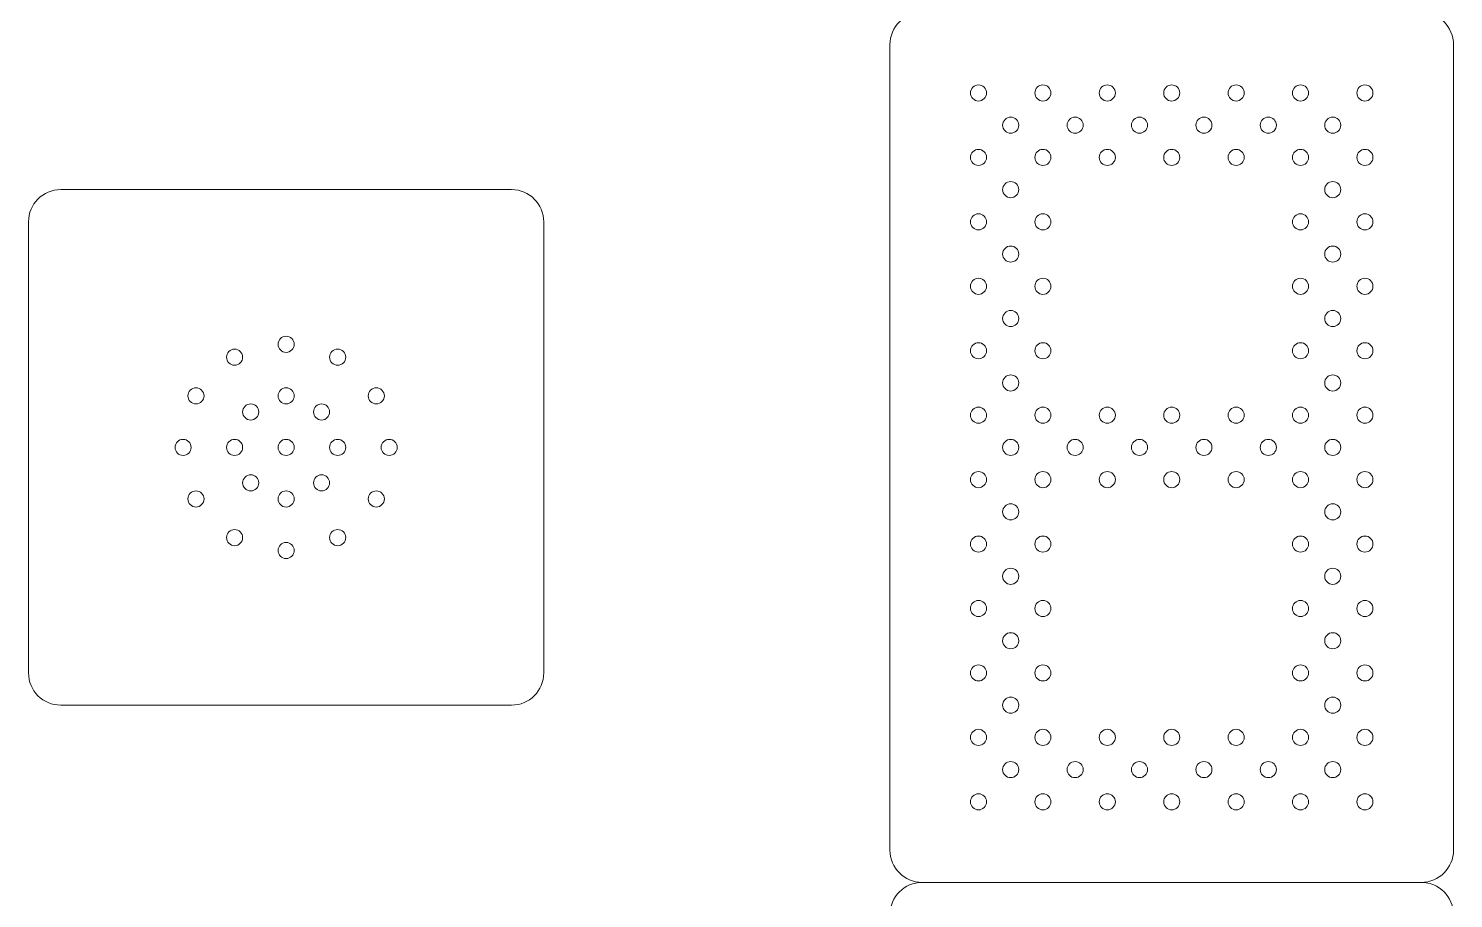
# Model space of a CAD drawing. Header units: inches. Extents: x 300 to 400, y -177 to 73.
# Drawn here: x 354.68 to 376.81, y -95.52 to -82.02 of the extents above; entities that cross this region are included whole.
import ezdxf

# ---------------------------------------------------------------- set-up
doc = ezdxf.new("R2010")
doc.units = ezdxf.units.IN
doc.header["$MEASUREMENT"] = 0
doc.layers.add('ScoreBone', color=5, linetype='Continuous')

msp = doc.modelspace()

# ---------------------------------------------------------------- linework, layer by layer
at = {"layer": 'ScoreBone', "lineweight": 5}
for points in [[(368.057, -82.268), (368.057, -81.992), (368.281, -81.768), (368.557, -81.768)], [(376.307, -81.768), (376.582, -81.768), (376.807, -81.992), (376.807, -82.268)], [(368.057, -94.768), (368.057, -94.768), (368.057, -82.268), (368.057, -82.268)], [(376.807, -82.268), (376.807, -82.268), (376.807, -94.768), (376.807, -94.768)], [(354.682, -85.018), (354.682, -84.742), (354.905, -84.518), (355.182, -84.518)], [(355.182, -84.518), (355.182, -84.518), (362.182, -84.518), (362.182, -84.518)], [(362.182, -84.518), (362.458, -84.518), (362.682, -84.742), (362.682, -85.018)], [(354.682, -92.018), (354.682, -92.018), (354.682, -85.018), (354.682, -85.018)], [(362.682, -85.018), (362.682, -85.018), (362.682, -92.018), (362.682, -92.018)], [(355.182, -92.518), (354.905, -92.518), (354.682, -92.295), (354.682, -92.018)], [(362.682, -92.018), (362.682, -92.295), (362.458, -92.518), (362.182, -92.518)], [(362.182, -92.518), (362.182, -92.518), (355.182, -92.518), (355.182, -92.518)], [(368.557, -95.268), (368.281, -95.268), (368.057, -95.044), (368.057, -94.768)], [(376.807, -94.768), (376.807, -95.044), (376.582, -95.268), (376.307, -95.268)], [(368.057, -95.768), (368.057, -95.492), (368.282, -95.268), (368.557, -95.268)], [(376.307, -95.268), (376.307, -95.268), (368.557, -95.268), (368.557, -95.268)], [(368.557, -95.268), (368.557, -95.268), (376.307, -95.268), (376.307, -95.268)], [(376.307, -95.268), (376.582, -95.268), (376.807, -95.492), (376.807, -95.768)]]:
    msp.add_open_spline(points, degree=3, dxfattribs=at)
for points in [[(369.557, -83.018), (369.557, -83.087), (369.5, -83.143), (369.432, -83.143), (369.363, -83.143), (369.307, -83.087), (369.307, -83.018), (369.307, -82.949), (369.363, -82.893), (369.432, -82.893), (369.5, -82.893), (369.557, -82.949), (369.557, -83.018)], [(370.557, -83.018), (370.557, -83.087), (370.5, -83.143), (370.432, -83.143), (370.363, -83.143), (370.307, -83.087), (370.307, -83.018), (370.307, -82.949), (370.363, -82.893), (370.432, -82.893), (370.5, -82.893), (370.557, -82.949), (370.557, -83.018)], [(371.557, -83.018), (371.557, -83.087), (371.5, -83.143), (371.432, -83.143), (371.363, -83.143), (371.307, -83.087), (371.307, -83.018), (371.307, -82.949), (371.363, -82.893), (371.432, -82.893), (371.5, -82.893), (371.557, -82.949), (371.557, -83.018)], [(372.557, -83.018), (372.557, -83.087), (372.5, -83.143), (372.432, -83.143), (372.363, -83.143), (372.307, -83.087), (372.307, -83.018), (372.307, -82.949), (372.363, -82.893), (372.432, -82.893), (372.5, -82.893), (372.557, -82.949), (372.557, -83.018)], [(373.557, -83.018), (373.557, -83.087), (373.5, -83.143), (373.432, -83.143), (373.363, -83.143), (373.307, -83.087), (373.307, -83.018), (373.307, -82.949), (373.363, -82.893), (373.432, -82.893), (373.5, -82.893), (373.557, -82.949), (373.557, -83.018)], [(374.557, -83.018), (374.557, -83.087), (374.5, -83.143), (374.432, -83.143), (374.363, -83.143), (374.307, -83.087), (374.307, -83.018), (374.307, -82.949), (374.363, -82.893), (374.432, -82.893), (374.5, -82.893), (374.557, -82.949), (374.557, -83.018)], [(375.557, -83.018), (375.557, -83.087), (375.5, -83.143), (375.432, -83.143), (375.363, -83.143), (375.307, -83.087), (375.307, -83.018), (375.307, -82.949), (375.363, -82.893), (375.432, -82.893), (375.5, -82.893), (375.557, -82.949), (375.557, -83.018)], [(370.057, -83.518), (370.057, -83.587), (370, -83.643), (369.932, -83.643), (369.863, -83.643), (369.807, -83.587), (369.807, -83.518), (369.807, -83.449), (369.863, -83.393), (369.932, -83.393), (370, -83.393), (370.057, -83.449), (370.057, -83.518)], [(371.057, -83.518), (371.057, -83.587), (371, -83.643), (370.932, -83.643), (370.863, -83.643), (370.807, -83.587), (370.807, -83.518), (370.807, -83.449), (370.863, -83.393), (370.932, -83.393), (371, -83.393), (371.057, -83.449), (371.057, -83.518)], [(372.057, -83.518), (372.057, -83.587), (372, -83.643), (371.932, -83.643), (371.863, -83.643), (371.807, -83.587), (371.807, -83.518), (371.807, -83.449), (371.863, -83.393), (371.932, -83.393), (372, -83.393), (372.057, -83.449), (372.057, -83.518)], [(373.057, -83.518), (373.057, -83.587), (373, -83.643), (372.932, -83.643), (372.863, -83.643), (372.807, -83.587), (372.807, -83.518), (372.807, -83.449), (372.863, -83.393), (372.932, -83.393), (373, -83.393), (373.057, -83.449), (373.057, -83.518)], [(374.057, -83.518), (374.057, -83.587), (374, -83.643), (373.932, -83.643), (373.863, -83.643), (373.807, -83.587), (373.807, -83.518), (373.807, -83.449), (373.863, -83.393), (373.932, -83.393), (374, -83.393), (374.057, -83.449), (374.057, -83.518)], [(375.057, -83.518), (375.057, -83.587), (375, -83.643), (374.932, -83.643), (374.863, -83.643), (374.807, -83.587), (374.807, -83.518), (374.807, -83.449), (374.863, -83.393), (374.932, -83.393), (375, -83.393), (375.057, -83.449), (375.057, -83.518)], [(369.557, -84.018), (369.557, -84.087), (369.5, -84.143), (369.432, -84.143), (369.363, -84.143), (369.307, -84.087), (369.307, -84.018), (369.307, -83.949), (369.363, -83.893), (369.432, -83.893), (369.5, -83.893), (369.557, -83.949), (369.557, -84.018)], [(370.557, -84.018), (370.557, -84.087), (370.5, -84.143), (370.432, -84.143), (370.363, -84.143), (370.307, -84.087), (370.307, -84.018), (370.307, -83.949), (370.363, -83.893), (370.432, -83.893), (370.5, -83.893), (370.557, -83.949), (370.557, -84.018)], [(371.557, -84.018), (371.557, -84.087), (371.5, -84.143), (371.432, -84.143), (371.363, -84.143), (371.307, -84.087), (371.307, -84.018), (371.307, -83.949), (371.363, -83.893), (371.432, -83.893), (371.5, -83.893), (371.557, -83.949), (371.557, -84.018)], [(372.557, -84.018), (372.557, -84.087), (372.5, -84.143), (372.432, -84.143), (372.363, -84.143), (372.307, -84.087), (372.307, -84.018), (372.307, -83.949), (372.363, -83.893), (372.432, -83.893), (372.5, -83.893), (372.557, -83.949), (372.557, -84.018)], [(373.557, -84.018), (373.557, -84.087), (373.5, -84.143), (373.432, -84.143), (373.363, -84.143), (373.307, -84.087), (373.307, -84.018), (373.307, -83.949), (373.363, -83.893), (373.432, -83.893), (373.5, -83.893), (373.557, -83.949), (373.557, -84.018)], [(374.557, -84.018), (374.557, -84.087), (374.5, -84.143), (374.432, -84.143), (374.363, -84.143), (374.307, -84.087), (374.307, -84.018), (374.307, -83.949), (374.363, -83.893), (374.432, -83.893), (374.5, -83.893), (374.557, -83.949), (374.557, -84.018)], [(375.557, -84.018), (375.557, -84.087), (375.5, -84.143), (375.432, -84.143), (375.363, -84.143), (375.307, -84.087), (375.307, -84.018), (375.307, -83.949), (375.363, -83.893), (375.432, -83.893), (375.5, -83.893), (375.557, -83.949), (375.557, -84.018)], [(370.057, -84.518), (370.057, -84.587), (370, -84.643), (369.932, -84.643), (369.863, -84.643), (369.807, -84.587), (369.807, -84.518), (369.807, -84.449), (369.863, -84.393), (369.932, -84.393), (370, -84.393), (370.057, -84.449), (370.057, -84.518)], [(375.057, -84.518), (375.057, -84.587), (375, -84.643), (374.932, -84.643), (374.863, -84.643), (374.807, -84.587), (374.807, -84.518), (374.807, -84.449), (374.863, -84.393), (374.932, -84.393), (375, -84.393), (375.057, -84.449), (375.057, -84.518)], [(369.557, -85.018), (369.557, -85.087), (369.5, -85.143), (369.432, -85.143), (369.363, -85.143), (369.307, -85.087), (369.307, -85.018), (369.307, -84.949), (369.363, -84.893), (369.432, -84.893), (369.5, -84.893), (369.557, -84.949), (369.557, -85.018)], [(370.557, -85.018), (370.557, -85.087), (370.5, -85.143), (370.432, -85.143), (370.363, -85.143), (370.307, -85.087), (370.307, -85.018), (370.307, -84.949), (370.363, -84.893), (370.432, -84.893), (370.5, -84.893), (370.557, -84.949), (370.557, -85.018)], [(374.557, -85.018), (374.557, -85.087), (374.5, -85.143), (374.432, -85.143), (374.363, -85.143), (374.307, -85.087), (374.307, -85.018), (374.307, -84.949), (374.363, -84.893), (374.432, -84.893), (374.5, -84.893), (374.557, -84.949), (374.557, -85.018)], [(375.557, -85.018), (375.557, -85.087), (375.5, -85.143), (375.432, -85.143), (375.363, -85.143), (375.307, -85.087), (375.307, -85.018), (375.307, -84.949), (375.363, -84.893), (375.432, -84.893), (375.5, -84.893), (375.557, -84.949), (375.557, -85.018)], [(370.057, -85.518), (370.057, -85.587), (370, -85.643), (369.932, -85.643), (369.863, -85.643), (369.807, -85.587), (369.807, -85.518), (369.807, -85.449), (369.863, -85.393), (369.932, -85.393), (370, -85.393), (370.057, -85.449), (370.057, -85.518)], [(375.057, -85.518), (375.057, -85.587), (375, -85.643), (374.932, -85.643), (374.863, -85.643), (374.807, -85.587), (374.807, -85.518), (374.807, -85.449), (374.863, -85.393), (374.932, -85.393), (375, -85.393), (375.057, -85.449), (375.057, -85.518)], [(369.557, -86.018), (369.557, -86.087), (369.5, -86.143), (369.432, -86.143), (369.363, -86.143), (369.307, -86.087), (369.307, -86.018), (369.307, -85.949), (369.363, -85.893), (369.432, -85.893), (369.5, -85.893), (369.557, -85.949), (369.557, -86.018)], [(370.557, -86.018), (370.557, -86.087), (370.5, -86.143), (370.432, -86.143), (370.363, -86.143), (370.307, -86.087), (370.307, -86.018), (370.307, -85.949), (370.363, -85.893), (370.432, -85.893), (370.5, -85.893), (370.557, -85.949), (370.557, -86.018)], [(374.557, -86.018), (374.557, -86.087), (374.5, -86.143), (374.432, -86.143), (374.363, -86.143), (374.307, -86.087), (374.307, -86.018), (374.307, -85.949), (374.363, -85.893), (374.432, -85.893), (374.5, -85.893), (374.557, -85.949), (374.557, -86.018)], [(375.557, -86.018), (375.557, -86.087), (375.5, -86.143), (375.432, -86.143), (375.363, -86.143), (375.307, -86.087), (375.307, -86.018), (375.307, -85.949), (375.363, -85.893), (375.432, -85.893), (375.5, -85.893), (375.557, -85.949), (375.557, -86.018)], [(370.057, -86.518), (370.057, -86.587), (370, -86.643), (369.932, -86.643), (369.863, -86.643), (369.807, -86.587), (369.807, -86.518), (369.807, -86.449), (369.863, -86.393), (369.932, -86.393), (370, -86.393), (370.057, -86.449), (370.057, -86.518)], [(375.057, -86.518), (375.057, -86.587), (375, -86.643), (374.932, -86.643), (374.863, -86.643), (374.807, -86.587), (374.807, -86.518), (374.807, -86.449), (374.863, -86.393), (374.932, -86.393), (375, -86.393), (375.057, -86.449), (375.057, -86.518)], [(358.807, -86.918), (358.807, -86.987), (358.751, -87.043), (358.682, -87.043), (358.612, -87.043), (358.557, -86.987), (358.557, -86.918), (358.557, -86.849), (358.612, -86.793), (358.682, -86.793), (358.751, -86.793), (358.807, -86.849), (358.807, -86.918)], [(369.557, -87.018), (369.557, -87.087), (369.5, -87.143), (369.432, -87.143), (369.363, -87.143), (369.307, -87.087), (369.307, -87.018), (369.307, -86.949), (369.363, -86.893), (369.432, -86.893), (369.5, -86.893), (369.557, -86.949), (369.557, -87.018)], [(370.557, -87.018), (370.557, -87.087), (370.5, -87.143), (370.432, -87.143), (370.363, -87.143), (370.307, -87.087), (370.307, -87.018), (370.307, -86.949), (370.363, -86.893), (370.432, -86.893), (370.5, -86.893), (370.557, -86.949), (370.557, -87.018)], [(374.557, -87.018), (374.557, -87.087), (374.5, -87.143), (374.432, -87.143), (374.363, -87.143), (374.307, -87.087), (374.307, -87.018), (374.307, -86.949), (374.363, -86.893), (374.432, -86.893), (374.5, -86.893), (374.557, -86.949), (374.557, -87.018)], [(375.557, -87.018), (375.557, -87.087), (375.5, -87.143), (375.432, -87.143), (375.363, -87.143), (375.307, -87.087), (375.307, -87.018), (375.307, -86.949), (375.363, -86.893), (375.432, -86.893), (375.5, -86.893), (375.557, -86.949), (375.557, -87.018)], [(358.007, -87.118), (358.007, -87.187), (357.951, -87.243), (357.882, -87.243), (357.813, -87.243), (357.757, -87.187), (357.757, -87.118), (357.757, -87.049), (357.813, -86.993), (357.882, -86.993), (357.951, -86.993), (358.007, -87.049), (358.007, -87.118)], [(359.607, -87.118), (359.607, -87.187), (359.551, -87.243), (359.482, -87.243), (359.413, -87.243), (359.357, -87.187), (359.357, -87.118), (359.357, -87.049), (359.413, -86.993), (359.482, -86.993), (359.551, -86.993), (359.607, -87.049), (359.607, -87.118)], [(370.057, -87.518), (370.057, -87.587), (370, -87.643), (369.932, -87.643), (369.863, -87.643), (369.807, -87.587), (369.807, -87.518), (369.807, -87.449), (369.863, -87.393), (369.932, -87.393), (370, -87.393), (370.057, -87.449), (370.057, -87.518)], [(375.057, -87.518), (375.057, -87.587), (375, -87.643), (374.932, -87.643), (374.863, -87.643), (374.807, -87.587), (374.807, -87.518), (374.807, -87.449), (374.863, -87.393), (374.932, -87.393), (375, -87.393), (375.057, -87.449), (375.057, -87.518)], [(357.407, -87.718), (357.407, -87.787), (357.351, -87.843), (357.282, -87.843), (357.213, -87.843), (357.157, -87.787), (357.157, -87.718), (357.157, -87.649), (357.213, -87.593), (357.282, -87.593), (357.351, -87.593), (357.407, -87.649), (357.407, -87.718)], [(358.807, -87.718), (358.807, -87.787), (358.751, -87.843), (358.682, -87.843), (358.612, -87.843), (358.557, -87.787), (358.557, -87.718), (358.557, -87.649), (358.612, -87.593), (358.682, -87.593), (358.751, -87.593), (358.807, -87.649), (358.807, -87.718)], [(360.207, -87.718), (360.207, -87.787), (360.151, -87.843), (360.082, -87.843), (360.013, -87.843), (359.957, -87.787), (359.957, -87.718), (359.957, -87.649), (360.013, -87.593), (360.082, -87.593), (360.151, -87.593), (360.207, -87.649), (360.207, -87.718)], [(358.257, -87.968), (358.257, -88.037), (358.201, -88.093), (358.132, -88.093), (358.063, -88.093), (358.007, -88.037), (358.007, -87.968), (358.007, -87.899), (358.063, -87.843), (358.132, -87.843), (358.201, -87.843), (358.257, -87.899), (358.257, -87.968)], [(359.357, -87.968), (359.357, -88.037), (359.301, -88.093), (359.232, -88.093), (359.163, -88.093), (359.107, -88.037), (359.107, -87.968), (359.107, -87.899), (359.163, -87.843), (359.232, -87.843), (359.301, -87.843), (359.357, -87.899), (359.357, -87.968)], [(369.557, -88.018), (369.557, -88.087), (369.5, -88.143), (369.432, -88.143), (369.363, -88.143), (369.307, -88.087), (369.307, -88.018), (369.307, -87.949), (369.363, -87.893), (369.432, -87.893), (369.5, -87.893), (369.557, -87.949), (369.557, -88.018)], [(370.557, -88.018), (370.557, -88.087), (370.5, -88.143), (370.432, -88.143), (370.363, -88.143), (370.307, -88.087), (370.307, -88.018), (370.307, -87.949), (370.363, -87.893), (370.432, -87.893), (370.5, -87.893), (370.557, -87.949), (370.557, -88.018)], [(371.557, -88.018), (371.557, -88.087), (371.5, -88.143), (371.432, -88.143), (371.363, -88.143), (371.307, -88.087), (371.307, -88.018), (371.307, -87.949), (371.363, -87.893), (371.432, -87.893), (371.5, -87.893), (371.557, -87.949), (371.557, -88.018)], [(372.557, -88.018), (372.557, -88.087), (372.5, -88.143), (372.432, -88.143), (372.363, -88.143), (372.307, -88.087), (372.307, -88.018), (372.307, -87.949), (372.363, -87.893), (372.432, -87.893), (372.5, -87.893), (372.557, -87.949), (372.557, -88.018)], [(373.557, -88.018), (373.557, -88.087), (373.5, -88.143), (373.432, -88.143), (373.363, -88.143), (373.307, -88.087), (373.307, -88.018), (373.307, -87.949), (373.363, -87.893), (373.432, -87.893), (373.5, -87.893), (373.557, -87.949), (373.557, -88.018)], [(374.557, -88.018), (374.557, -88.087), (374.5, -88.143), (374.432, -88.143), (374.363, -88.143), (374.307, -88.087), (374.307, -88.018), (374.307, -87.949), (374.363, -87.893), (374.432, -87.893), (374.5, -87.893), (374.557, -87.949), (374.557, -88.018)], [(375.557, -88.018), (375.557, -88.087), (375.5, -88.143), (375.432, -88.143), (375.363, -88.143), (375.307, -88.087), (375.307, -88.018), (375.307, -87.949), (375.363, -87.893), (375.432, -87.893), (375.5, -87.893), (375.557, -87.949), (375.557, -88.018)], [(357.207, -88.518), (357.207, -88.588), (357.151, -88.643), (357.082, -88.643), (357.013, -88.643), (356.957, -88.588), (356.957, -88.518), (356.957, -88.449), (357.013, -88.393), (357.082, -88.393), (357.151, -88.393), (357.207, -88.449), (357.207, -88.518)], [(358.007, -88.518), (358.007, -88.588), (357.951, -88.643), (357.882, -88.643), (357.813, -88.643), (357.757, -88.588), (357.757, -88.518), (357.757, -88.449), (357.813, -88.393), (357.882, -88.393), (357.951, -88.393), (358.007, -88.449), (358.007, -88.518)], [(358.807, -88.518), (358.807, -88.588), (358.751, -88.643), (358.682, -88.643), (358.612, -88.643), (358.557, -88.588), (358.557, -88.518), (358.557, -88.449), (358.612, -88.393), (358.682, -88.393), (358.751, -88.393), (358.807, -88.449), (358.807, -88.518)], [(359.607, -88.518), (359.607, -88.588), (359.551, -88.643), (359.482, -88.643), (359.413, -88.643), (359.357, -88.588), (359.357, -88.518), (359.357, -88.449), (359.413, -88.393), (359.482, -88.393), (359.551, -88.393), (359.607, -88.449), (359.607, -88.518)], [(360.407, -88.518), (360.407, -88.588), (360.351, -88.643), (360.282, -88.643), (360.213, -88.643), (360.157, -88.588), (360.157, -88.518), (360.157, -88.449), (360.213, -88.393), (360.282, -88.393), (360.351, -88.393), (360.407, -88.449), (360.407, -88.518)], [(370.057, -88.518), (370.057, -88.587), (370, -88.643), (369.932, -88.643), (369.863, -88.643), (369.807, -88.587), (369.807, -88.518), (369.807, -88.449), (369.863, -88.393), (369.932, -88.393), (370, -88.393), (370.057, -88.449), (370.057, -88.518)], [(371.057, -88.518), (371.057, -88.587), (371, -88.643), (370.932, -88.643), (370.863, -88.643), (370.807, -88.587), (370.807, -88.518), (370.807, -88.449), (370.863, -88.393), (370.932, -88.393), (371, -88.393), (371.057, -88.449), (371.057, -88.518)], [(372.057, -88.518), (372.057, -88.587), (372, -88.643), (371.932, -88.643), (371.863, -88.643), (371.807, -88.587), (371.807, -88.518), (371.807, -88.449), (371.863, -88.393), (371.932, -88.393), (372, -88.393), (372.057, -88.449), (372.057, -88.518)], [(373.057, -88.518), (373.057, -88.587), (373, -88.643), (372.932, -88.643), (372.863, -88.643), (372.807, -88.587), (372.807, -88.518), (372.807, -88.449), (372.863, -88.393), (372.932, -88.393), (373, -88.393), (373.057, -88.449), (373.057, -88.518)], [(374.057, -88.518), (374.057, -88.587), (374, -88.643), (373.932, -88.643), (373.863, -88.643), (373.807, -88.587), (373.807, -88.518), (373.807, -88.449), (373.863, -88.393), (373.932, -88.393), (374, -88.393), (374.057, -88.449), (374.057, -88.518)], [(375.057, -88.518), (375.057, -88.587), (375, -88.643), (374.932, -88.643), (374.863, -88.643), (374.807, -88.587), (374.807, -88.518), (374.807, -88.449), (374.863, -88.393), (374.932, -88.393), (375, -88.393), (375.057, -88.449), (375.057, -88.518)], [(369.557, -89.018), (369.557, -89.087), (369.5, -89.143), (369.432, -89.143), (369.363, -89.143), (369.307, -89.087), (369.307, -89.018), (369.307, -88.949), (369.363, -88.893), (369.432, -88.893), (369.5, -88.893), (369.557, -88.949), (369.557, -89.018)], [(370.557, -89.018), (370.557, -89.087), (370.5, -89.143), (370.432, -89.143), (370.363, -89.143), (370.307, -89.087), (370.307, -89.018), (370.307, -88.949), (370.363, -88.893), (370.432, -88.893), (370.5, -88.893), (370.557, -88.949), (370.557, -89.018)], [(371.557, -89.018), (371.557, -89.087), (371.5, -89.143), (371.432, -89.143), (371.363, -89.143), (371.307, -89.087), (371.307, -89.018), (371.307, -88.949), (371.363, -88.893), (371.432, -88.893), (371.5, -88.893), (371.557, -88.949), (371.557, -89.018)], [(372.557, -89.018), (372.557, -89.087), (372.5, -89.143), (372.432, -89.143), (372.363, -89.143), (372.307, -89.087), (372.307, -89.018), (372.307, -88.949), (372.363, -88.893), (372.432, -88.893), (372.5, -88.893), (372.557, -88.949), (372.557, -89.018)], [(373.557, -89.018), (373.557, -89.087), (373.5, -89.143), (373.432, -89.143), (373.363, -89.143), (373.307, -89.087), (373.307, -89.018), (373.307, -88.949), (373.363, -88.893), (373.432, -88.893), (373.5, -88.893), (373.557, -88.949), (373.557, -89.018)], [(374.557, -89.018), (374.557, -89.087), (374.5, -89.143), (374.432, -89.143), (374.363, -89.143), (374.307, -89.087), (374.307, -89.018), (374.307, -88.949), (374.363, -88.893), (374.432, -88.893), (374.5, -88.893), (374.557, -88.949), (374.557, -89.018)], [(375.557, -89.018), (375.557, -89.087), (375.5, -89.143), (375.432, -89.143), (375.363, -89.143), (375.307, -89.087), (375.307, -89.018), (375.307, -88.949), (375.363, -88.893), (375.432, -88.893), (375.5, -88.893), (375.557, -88.949), (375.557, -89.018)], [(358.257, -89.068), (358.257, -89.137), (358.201, -89.193), (358.132, -89.193), (358.063, -89.193), (358.007, -89.137), (358.007, -89.068), (358.007, -88.999), (358.063, -88.943), (358.132, -88.943), (358.201, -88.943), (358.257, -88.999), (358.257, -89.068)], [(359.357, -89.068), (359.357, -89.137), (359.301, -89.193), (359.232, -89.193), (359.163, -89.193), (359.107, -89.137), (359.107, -89.068), (359.107, -88.999), (359.163, -88.943), (359.232, -88.943), (359.301, -88.943), (359.357, -88.999), (359.357, -89.068)], [(357.407, -89.318), (357.407, -89.387), (357.351, -89.443), (357.282, -89.443), (357.213, -89.443), (357.157, -89.387), (357.157, -89.318), (357.157, -89.249), (357.213, -89.193), (357.282, -89.193), (357.351, -89.193), (357.407, -89.249), (357.407, -89.318)], [(358.807, -89.318), (358.807, -89.387), (358.751, -89.443), (358.682, -89.443), (358.612, -89.443), (358.557, -89.387), (358.557, -89.318), (358.557, -89.249), (358.612, -89.193), (358.682, -89.193), (358.751, -89.193), (358.807, -89.249), (358.807, -89.318)], [(360.207, -89.318), (360.207, -89.387), (360.151, -89.443), (360.082, -89.443), (360.013, -89.443), (359.957, -89.387), (359.957, -89.318), (359.957, -89.249), (360.013, -89.193), (360.082, -89.193), (360.151, -89.193), (360.207, -89.249), (360.207, -89.318)], [(370.057, -89.518), (370.057, -89.587), (370, -89.643), (369.932, -89.643), (369.863, -89.643), (369.807, -89.587), (369.807, -89.518), (369.807, -89.449), (369.863, -89.393), (369.932, -89.393), (370, -89.393), (370.057, -89.449), (370.057, -89.518)], [(375.057, -89.518), (375.057, -89.587), (375, -89.643), (374.932, -89.643), (374.863, -89.643), (374.807, -89.587), (374.807, -89.518), (374.807, -89.449), (374.863, -89.393), (374.932, -89.393), (375, -89.393), (375.057, -89.449), (375.057, -89.518)], [(358.007, -89.918), (358.007, -89.987), (357.951, -90.043), (357.882, -90.043), (357.813, -90.043), (357.757, -89.987), (357.757, -89.918), (357.757, -89.849), (357.813, -89.793), (357.882, -89.793), (357.951, -89.793), (358.007, -89.849), (358.007, -89.918)], [(359.607, -89.918), (359.607, -89.987), (359.551, -90.043), (359.482, -90.043), (359.413, -90.043), (359.357, -89.987), (359.357, -89.918), (359.357, -89.849), (359.413, -89.793), (359.482, -89.793), (359.551, -89.793), (359.607, -89.849), (359.607, -89.918)], [(358.807, -90.118), (358.807, -90.187), (358.751, -90.243), (358.682, -90.243), (358.612, -90.243), (358.557, -90.187), (358.557, -90.118), (358.557, -90.049), (358.612, -89.993), (358.682, -89.993), (358.751, -89.993), (358.807, -90.049), (358.807, -90.118)], [(369.557, -90.018), (369.557, -90.087), (369.5, -90.143), (369.432, -90.143), (369.363, -90.143), (369.307, -90.087), (369.307, -90.018), (369.307, -89.949), (369.363, -89.893), (369.432, -89.893), (369.5, -89.893), (369.557, -89.949), (369.557, -90.018)], [(369.557, -90.018), (369.557, -90.087), (369.5, -90.143), (369.432, -90.143), (369.363, -90.143), (369.307, -90.087), (369.307, -90.018), (369.307, -89.949), (369.363, -89.893), (369.432, -89.893), (369.5, -89.893), (369.557, -89.949), (369.557, -90.018)], [(370.557, -90.018), (370.557, -90.087), (370.5, -90.143), (370.432, -90.143), (370.363, -90.143), (370.307, -90.087), (370.307, -90.018), (370.307, -89.949), (370.363, -89.893), (370.432, -89.893), (370.5, -89.893), (370.557, -89.949), (370.557, -90.018)], [(370.557, -90.018), (370.557, -90.087), (370.5, -90.143), (370.432, -90.143), (370.363, -90.143), (370.307, -90.087), (370.307, -90.018), (370.307, -89.949), (370.363, -89.893), (370.432, -89.893), (370.5, -89.893), (370.557, -89.949), (370.557, -90.018)], [(374.557, -90.018), (374.557, -90.087), (374.5, -90.143), (374.432, -90.143), (374.363, -90.143), (374.307, -90.087), (374.307, -90.018), (374.307, -89.949), (374.363, -89.893), (374.432, -89.893), (374.5, -89.893), (374.557, -89.949), (374.557, -90.018)], [(374.557, -90.018), (374.557, -90.087), (374.5, -90.143), (374.432, -90.143), (374.363, -90.143), (374.307, -90.087), (374.307, -90.018), (374.307, -89.949), (374.363, -89.893), (374.432, -89.893), (374.5, -89.893), (374.557, -89.949), (374.557, -90.018)], [(375.557, -90.018), (375.557, -90.087), (375.5, -90.143), (375.432, -90.143), (375.363, -90.143), (375.307, -90.087), (375.307, -90.018), (375.307, -89.949), (375.363, -89.893), (375.432, -89.893), (375.5, -89.893), (375.557, -89.949), (375.557, -90.018)], [(375.557, -90.018), (375.557, -90.087), (375.5, -90.143), (375.432, -90.143), (375.363, -90.143), (375.307, -90.087), (375.307, -90.018), (375.307, -89.949), (375.363, -89.893), (375.432, -89.893), (375.5, -89.893), (375.557, -89.949), (375.557, -90.018)], [(370.057, -90.518), (370.057, -90.587), (370, -90.643), (369.932, -90.643), (369.863, -90.643), (369.807, -90.587), (369.807, -90.518), (369.807, -90.449), (369.863, -90.393), (369.932, -90.393), (370, -90.393), (370.057, -90.449), (370.057, -90.518)], [(370.057, -90.518), (370.057, -90.587), (370, -90.643), (369.932, -90.643), (369.863, -90.643), (369.807, -90.587), (369.807, -90.518), (369.807, -90.449), (369.863, -90.393), (369.932, -90.393), (370, -90.393), (370.057, -90.449), (370.057, -90.518)], [(375.057, -90.518), (375.057, -90.587), (375, -90.643), (374.932, -90.643), (374.863, -90.643), (374.807, -90.587), (374.807, -90.518), (374.807, -90.449), (374.863, -90.393), (374.932, -90.393), (375, -90.393), (375.057, -90.449), (375.057, -90.518)], [(375.057, -90.518), (375.057, -90.587), (375, -90.643), (374.932, -90.643), (374.863, -90.643), (374.807, -90.587), (374.807, -90.518), (374.807, -90.449), (374.863, -90.393), (374.932, -90.393), (375, -90.393), (375.057, -90.449), (375.057, -90.518)], [(369.557, -91.018), (369.557, -91.087), (369.5, -91.143), (369.432, -91.143), (369.363, -91.143), (369.307, -91.087), (369.307, -91.018), (369.307, -90.949), (369.363, -90.893), (369.432, -90.893), (369.5, -90.893), (369.557, -90.949), (369.557, -91.018)], [(370.557, -91.018), (370.557, -91.087), (370.5, -91.143), (370.432, -91.143), (370.363, -91.143), (370.307, -91.087), (370.307, -91.018), (370.307, -90.949), (370.363, -90.893), (370.432, -90.893), (370.5, -90.893), (370.557, -90.949), (370.557, -91.018)], [(374.557, -91.018), (374.557, -91.087), (374.5, -91.143), (374.432, -91.143), (374.363, -91.143), (374.307, -91.087), (374.307, -91.018), (374.307, -90.949), (374.363, -90.893), (374.432, -90.893), (374.5, -90.893), (374.557, -90.949), (374.557, -91.018)], [(375.557, -91.018), (375.557, -91.087), (375.5, -91.143), (375.432, -91.143), (375.363, -91.143), (375.307, -91.087), (375.307, -91.018), (375.307, -90.949), (375.363, -90.893), (375.432, -90.893), (375.5, -90.893), (375.557, -90.949), (375.557, -91.018)], [(370.057, -91.518), (370.057, -91.587), (370, -91.643), (369.932, -91.643), (369.863, -91.643), (369.807, -91.587), (369.807, -91.518), (369.807, -91.449), (369.863, -91.393), (369.932, -91.393), (370, -91.393), (370.057, -91.449), (370.057, -91.518)], [(375.057, -91.518), (375.057, -91.587), (375, -91.643), (374.932, -91.643), (374.863, -91.643), (374.807, -91.587), (374.807, -91.518), (374.807, -91.449), (374.863, -91.393), (374.932, -91.393), (375, -91.393), (375.057, -91.449), (375.057, -91.518)], [(369.557, -92.018), (369.557, -92.087), (369.5, -92.143), (369.432, -92.143), (369.363, -92.143), (369.307, -92.087), (369.307, -92.018), (369.307, -91.949), (369.363, -91.893), (369.432, -91.893), (369.5, -91.893), (369.557, -91.949), (369.557, -92.018)], [(370.557, -92.018), (370.557, -92.087), (370.5, -92.143), (370.432, -92.143), (370.363, -92.143), (370.307, -92.087), (370.307, -92.018), (370.307, -91.949), (370.363, -91.893), (370.432, -91.893), (370.5, -91.893), (370.557, -91.949), (370.557, -92.018)], [(374.557, -92.018), (374.557, -92.087), (374.5, -92.143), (374.432, -92.143), (374.363, -92.143), (374.307, -92.087), (374.307, -92.018), (374.307, -91.949), (374.363, -91.893), (374.432, -91.893), (374.5, -91.893), (374.557, -91.949), (374.557, -92.018)], [(375.557, -92.018), (375.557, -92.087), (375.5, -92.143), (375.432, -92.143), (375.363, -92.143), (375.307, -92.087), (375.307, -92.018), (375.307, -91.949), (375.363, -91.893), (375.432, -91.893), (375.5, -91.893), (375.557, -91.949), (375.557, -92.018)], [(370.057, -92.518), (370.057, -92.587), (370, -92.643), (369.932, -92.643), (369.863, -92.643), (369.807, -92.587), (369.807, -92.518), (369.807, -92.449), (369.863, -92.393), (369.932, -92.393), (370, -92.393), (370.057, -92.449), (370.057, -92.518)], [(375.057, -92.518), (375.057, -92.587), (375, -92.643), (374.932, -92.643), (374.863, -92.643), (374.807, -92.587), (374.807, -92.518), (374.807, -92.449), (374.863, -92.393), (374.932, -92.393), (375, -92.393), (375.057, -92.449), (375.057, -92.518)], [(369.557, -93.018), (369.557, -93.087), (369.5, -93.143), (369.432, -93.143), (369.363, -93.143), (369.307, -93.087), (369.307, -93.018), (369.307, -92.949), (369.363, -92.893), (369.432, -92.893), (369.5, -92.893), (369.557, -92.949), (369.557, -93.018)], [(370.557, -93.018), (370.557, -93.087), (370.5, -93.143), (370.432, -93.143), (370.363, -93.143), (370.307, -93.087), (370.307, -93.018), (370.307, -92.949), (370.363, -92.893), (370.432, -92.893), (370.5, -92.893), (370.557, -92.949), (370.557, -93.018)], [(371.557, -93.018), (371.557, -93.087), (371.5, -93.143), (371.432, -93.143), (371.363, -93.143), (371.307, -93.087), (371.307, -93.018), (371.307, -92.949), (371.363, -92.893), (371.432, -92.893), (371.5, -92.893), (371.557, -92.949), (371.557, -93.018)], [(372.557, -93.018), (372.557, -93.087), (372.5, -93.143), (372.432, -93.143), (372.363, -93.143), (372.307, -93.087), (372.307, -93.018), (372.307, -92.949), (372.363, -92.893), (372.432, -92.893), (372.5, -92.893), (372.557, -92.949), (372.557, -93.018)], [(373.557, -93.018), (373.557, -93.087), (373.5, -93.143), (373.432, -93.143), (373.363, -93.143), (373.307, -93.087), (373.307, -93.018), (373.307, -92.949), (373.363, -92.893), (373.432, -92.893), (373.5, -92.893), (373.557, -92.949), (373.557, -93.018)], [(374.557, -93.018), (374.557, -93.087), (374.5, -93.143), (374.432, -93.143), (374.363, -93.143), (374.307, -93.087), (374.307, -93.018), (374.307, -92.949), (374.363, -92.893), (374.432, -92.893), (374.5, -92.893), (374.557, -92.949), (374.557, -93.018)], [(375.557, -93.018), (375.557, -93.087), (375.5, -93.143), (375.432, -93.143), (375.363, -93.143), (375.307, -93.087), (375.307, -93.018), (375.307, -92.949), (375.363, -92.893), (375.432, -92.893), (375.5, -92.893), (375.557, -92.949), (375.557, -93.018)], [(370.057, -93.518), (370.057, -93.587), (370, -93.643), (369.932, -93.643), (369.863, -93.643), (369.807, -93.587), (369.807, -93.518), (369.807, -93.449), (369.863, -93.393), (369.932, -93.393), (370, -93.393), (370.057, -93.449), (370.057, -93.518)], [(371.057, -93.518), (371.057, -93.587), (371, -93.643), (370.932, -93.643), (370.863, -93.643), (370.807, -93.587), (370.807, -93.518), (370.807, -93.449), (370.863, -93.393), (370.932, -93.393), (371, -93.393), (371.057, -93.449), (371.057, -93.518)], [(372.057, -93.518), (372.057, -93.587), (372, -93.643), (371.932, -93.643), (371.863, -93.643), (371.807, -93.587), (371.807, -93.518), (371.807, -93.449), (371.863, -93.393), (371.932, -93.393), (372, -93.393), (372.057, -93.449), (372.057, -93.518)], [(373.057, -93.518), (373.057, -93.587), (373, -93.643), (372.932, -93.643), (372.863, -93.643), (372.807, -93.587), (372.807, -93.518), (372.807, -93.449), (372.863, -93.393), (372.932, -93.393), (373, -93.393), (373.057, -93.449), (373.057, -93.518)], [(374.057, -93.518), (374.057, -93.587), (374, -93.643), (373.932, -93.643), (373.863, -93.643), (373.807, -93.587), (373.807, -93.518), (373.807, -93.449), (373.863, -93.393), (373.932, -93.393), (374, -93.393), (374.057, -93.449), (374.057, -93.518)], [(375.057, -93.518), (375.057, -93.587), (375, -93.643), (374.932, -93.643), (374.863, -93.643), (374.807, -93.587), (374.807, -93.518), (374.807, -93.449), (374.863, -93.393), (374.932, -93.393), (375, -93.393), (375.057, -93.449), (375.057, -93.518)], [(369.557, -94.018), (369.557, -94.087), (369.5, -94.143), (369.432, -94.143), (369.363, -94.143), (369.307, -94.087), (369.307, -94.018), (369.307, -93.949), (369.363, -93.893), (369.432, -93.893), (369.5, -93.893), (369.557, -93.949), (369.557, -94.018)], [(370.557, -94.018), (370.557, -94.087), (370.5, -94.143), (370.432, -94.143), (370.363, -94.143), (370.307, -94.087), (370.307, -94.018), (370.307, -93.949), (370.363, -93.893), (370.432, -93.893), (370.5, -93.893), (370.557, -93.949), (370.557, -94.018)], [(371.557, -94.018), (371.557, -94.087), (371.5, -94.143), (371.432, -94.143), (371.363, -94.143), (371.307, -94.087), (371.307, -94.018), (371.307, -93.949), (371.363, -93.893), (371.432, -93.893), (371.5, -93.893), (371.557, -93.949), (371.557, -94.018)], [(372.557, -94.018), (372.557, -94.087), (372.5, -94.143), (372.432, -94.143), (372.363, -94.143), (372.307, -94.087), (372.307, -94.018), (372.307, -93.949), (372.363, -93.893), (372.432, -93.893), (372.5, -93.893), (372.557, -93.949), (372.557, -94.018)], [(373.557, -94.018), (373.557, -94.087), (373.5, -94.143), (373.432, -94.143), (373.363, -94.143), (373.307, -94.087), (373.307, -94.018), (373.307, -93.949), (373.363, -93.893), (373.432, -93.893), (373.5, -93.893), (373.557, -93.949), (373.557, -94.018)], [(374.557, -94.018), (374.557, -94.087), (374.5, -94.143), (374.432, -94.143), (374.363, -94.143), (374.307, -94.087), (374.307, -94.018), (374.307, -93.949), (374.363, -93.893), (374.432, -93.893), (374.5, -93.893), (374.557, -93.949), (374.557, -94.018)], [(375.557, -94.018), (375.557, -94.087), (375.5, -94.143), (375.432, -94.143), (375.363, -94.143), (375.307, -94.087), (375.307, -94.018), (375.307, -93.949), (375.363, -93.893), (375.432, -93.893), (375.5, -93.893), (375.557, -93.949), (375.557, -94.018)]]:
    msp.add_open_spline(points, degree=3, knots=[0, 0, 0, 0, 1, 1, 1, 2, 2, 2, 3, 3, 3, 4, 4, 4, 4], dxfattribs=at)

doc.saveas('drawing.dxf')
